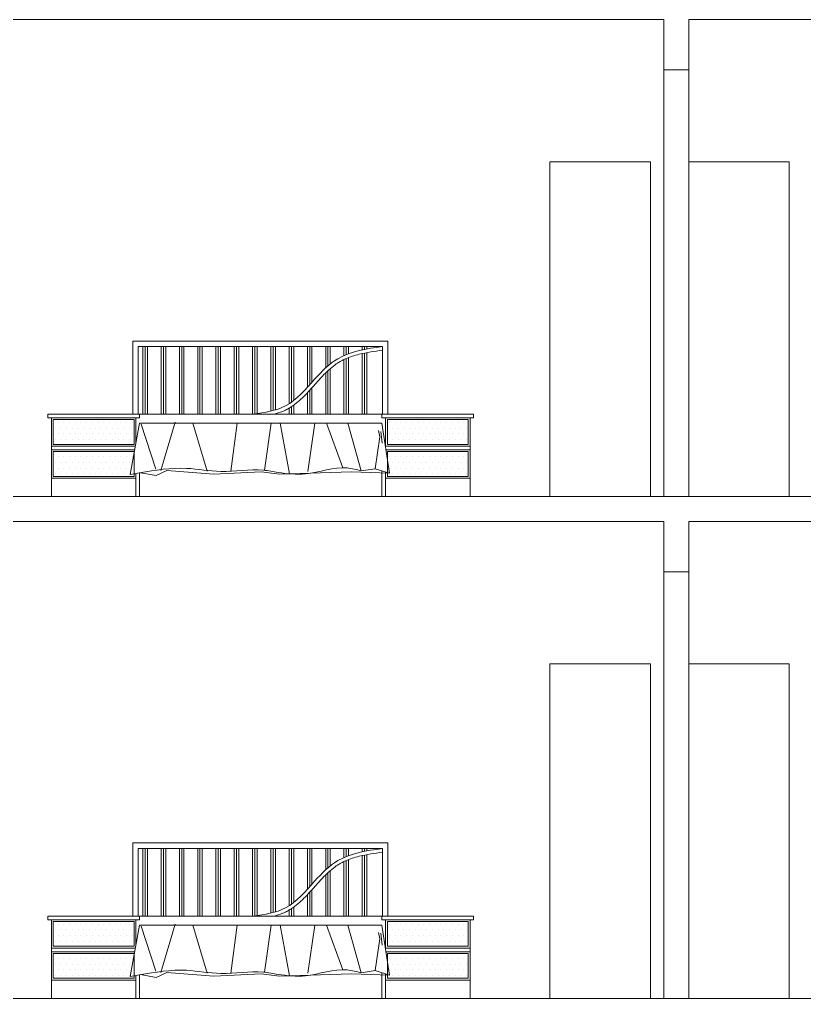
# Model space of a CAD drawing. Header units: inches. Extents: x 1090 to 1325, y 2 to 154.
# Drawn here: x 1117.14 to 1121.83, y 107.43 to 113.28 of the extents above; entities that cross this region are included whole.
import ezdxf

# ---------------------------------------------------------------- set-up
doc = ezdxf.new("R2010")
doc.units = ezdxf.units.IN
doc.header["$MEASUREMENT"] = 0
doc.layers.add('FUR', color=250, linetype='Continuous', lineweight=9)
doc.layers.add('walls', color=250, linetype='Continuous', lineweight=18)

msp = doc.modelspace()

# ---------------------------------------------------------------- linework, layer by layer
at = {"layer": 'FUR'}
for p, q in [((1120.3082, 110.4262), (1120.3082, 112.4262)), ((1120.3082, 112.4262), (1120.9082, 112.4262)), ((1120.9082, 112.4262), (1120.9082, 110.4262)), ((1121.7382, 112.4262), (1121.1382, 112.4262)), ((1121.7382, 110.4262), (1121.7382, 112.4262)), ((1119.3403, 111.3551), (1117.8148, 111.3551)), ((1117.8148, 110.918), (1117.8148, 111.3551)), ((1119.3403, 110.918), (1119.3403, 111.3551)), ((1119.3075, 111.3223), (1117.8476, 111.3223)), ((1117.8476, 110.918), (1117.8476, 111.3223)), ((1117.8752, 110.918), (1117.8752, 111.3223)), ((1117.8888, 110.918), (1117.8888, 111.3223)), ((1117.9025, 110.918), (1117.9025, 111.3223)), ((1117.9844, 110.918), (1117.9844, 111.3223)), ((1117.9981, 110.918), (1117.9981, 111.3223)), ((1118.0118, 110.918), (1118.0118, 111.3223)), ((1118.0937, 110.918), (1118.0937, 111.3223)), ((1118.1074, 110.918), (1118.1074, 111.3223)), ((1118.121, 110.918), (1118.121, 111.3223)), ((1118.203, 110.918), (1118.203, 111.3223)), ((1118.2167, 110.918), (1118.2167, 111.3223)), ((1118.2303, 110.918), (1118.2303, 111.3223)), ((1118.3123, 110.918), (1118.3123, 111.3223)), ((1118.3259, 110.918), (1118.3259, 111.3223)), ((1118.3396, 110.918), (1118.3396, 111.3223)), ((1118.4216, 110.918), (1118.4216, 111.3223)), ((1118.4352, 110.918), (1118.4352, 111.3223)), ((1118.4489, 110.918), (1118.4489, 111.3223)), ((1118.5308, 110.918), (1118.5308, 111.3223)), ((1118.5445, 110.918), (1118.5445, 111.3223)), ((1118.5582, 110.918), (1118.5582, 111.3223)), ((1118.6401, 110.936), (1118.6401, 111.3223)), ((1118.6538, 110.9394), (1118.6538, 111.3223)), ((1118.6674, 110.9432), (1118.6674, 111.3223)), ((1118.7494, 110.9796), (1118.7494, 111.3223)), ((1118.763, 110.9889), (1118.763, 111.3223)), ((1118.7767, 110.9991), (1118.7767, 111.3223)), ((1118.8587, 111.0785), (1118.8587, 111.3223)), ((1118.8723, 111.0937), (1118.8723, 111.3223)), ((1118.886, 111.109), (1118.886, 111.3223)), ((1118.9679, 111.1946), (1118.9679, 111.3223)), ((1118.9816, 111.2068), (1118.9816, 111.3223)), ((1118.9953, 111.2181), (1118.9953, 111.3223)), ((1119.0772, 111.2684), (1119.0772, 111.3223)), ((1119.0909, 111.2742), (1119.0909, 111.3223)), ((1119.1045, 111.2794), (1119.1045, 111.3223)), ((1119.1865, 111.3023), (1119.1865, 111.3223)), ((1119.1865, 110.918), (1119.1865, 111.2799)), ((1119.2002, 111.3051), (1119.2002, 111.3223)), ((1119.2002, 110.918), (1119.2002, 111.2828)), ((1119.2138, 111.3077), (1119.2138, 111.3223)), ((1119.2138, 110.918), (1119.2138, 111.2854)), ((1119.3075, 110.918), (1119.3075, 111.3223)), ((1119.0772, 110.918), (1119.0772, 111.2444)), ((1119.0909, 110.918), (1119.0909, 111.2506)), ((1119.1045, 110.918), (1119.1045, 111.2561)), ((1118.9679, 110.918), (1118.9679, 111.1645)), ((1118.9816, 110.918), (1118.9816, 111.1775)), ((1118.9953, 110.918), (1118.9953, 111.1897)), ((1118.8587, 110.918), (1118.8587, 111.0462)), ((1118.8723, 110.918), (1118.8723, 111.061)), ((1118.886, 110.918), (1118.886, 111.0762)), ((1117.8559, 110.918), (1117.3068, 110.918)), ((1117.3068, 110.918), (1117.856, 110.918)), ((1117.3068, 110.918), (1117.3068, 110.8961)), ((1117.5133, 110.918), (1117.7174, 110.918)), ((1119.3039, 110.918), (1117.8476, 110.918)), ((1117.8559, 110.918), (1117.8559, 110.8961)), ((1118.6674, 110.918), (1118.6674, 110.9204)), ((1118.7494, 110.918), (1118.7494, 110.954)), ((1118.763, 110.918), (1118.763, 110.9624)), ((1118.7767, 110.918), (1118.7767, 110.9718)), ((1119.3039, 110.918), (1119.8503, 110.918)), ((1119.8503, 110.918), (1119.3039, 110.918)), ((1119.3039, 110.918), (1119.3039, 110.8961)), ((1119.475, 110.918), (1119.6791, 110.918)), ((1119.8503, 110.918), (1119.8503, 110.8961)), ((1117.8559, 110.8961), (1117.3068, 110.8961)), ((1117.3286, 110.8961), (1117.3286, 110.4262)), ((1117.3396, 110.7376), (1117.3396, 110.8852)), ((1117.3396, 110.8852), (1117.8231, 110.8852)), ((1117.856, 110.8633), (1117.7997, 110.5567)), ((1117.8231, 110.8852), (1117.8231, 110.7376)), ((1117.834, 110.8961), (1117.834, 110.7437)), ((1119.3039, 110.8633), (1117.856, 110.8633)), ((1118.0686, 110.8693), (1117.982, 110.5813)), ((1118.2588, 110.5771), (1118.1742, 110.8633)), ((1118.4391, 110.8633), (1118.4004, 110.5766)), ((1118.643, 110.8633), (1118.6021, 110.5829)), ((1118.7511, 110.5606), (1118.6961, 110.8633)), ((1118.8619, 110.5763), (1118.9026, 110.8633)), ((1118.9722, 110.8633), (1119.0705, 110.5977)), ((1119.1806, 110.579), (1119.0997, 110.8638)), ((1119.8503, 110.8961), (1119.3039, 110.8961)), ((1119.3039, 110.8633), (1119.3485, 110.5657)), ((1119.3257, 110.8961), (1119.3257, 110.7176)), ((1119.3367, 110.7376), (1119.3367, 110.8852)), ((1119.3367, 110.8852), (1119.8202, 110.8852)), ((1119.8202, 110.8852), (1119.8202, 110.7376)), ((1119.8311, 110.8961), (1119.8311, 110.4262)), ((1117.9527, 110.5883), (1117.8661, 110.8574)), ((1119.2845, 110.8199), (1119.2915, 110.783)), ((1119.3053, 110.7437), (1119.2984, 110.8153)), ((1119.2915, 110.783), (1119.2645, 110.5922)), ((1117.8309, 110.7267), (1117.3286, 110.7267)), ((1117.8269, 110.7049), (1117.3286, 110.7049)), ((1117.8231, 110.7376), (1117.3396, 110.7376)), ((1117.3396, 110.5464), (1117.3396, 110.6939)), ((1117.3396, 110.6939), (1117.8231, 110.6939)), ((1117.8231, 110.6939), (1117.8231, 110.5464)), ((1119.8311, 110.7267), (1119.3257, 110.7267)), ((1119.8311, 110.7049), (1119.3257, 110.7049)), ((1119.8202, 110.7376), (1119.3367, 110.7376)), ((1119.3367, 110.5464), (1119.3367, 110.6939)), ((1119.3367, 110.6939), (1119.8202, 110.6939)), ((1119.8202, 110.6939), (1119.8202, 110.5464)), ((1117.7997, 110.5567), (1117.856, 110.5674)), ((1117.8559, 110.5674), (1117.8559, 110.4262)), ((1117.856, 110.5674), (1117.856, 110.4262)), ((1117.856, 110.5674), (1117.856, 110.4262)), ((1117.9547, 110.5512), (1117.8613, 110.5683)), ((1118.0193, 110.581), (1117.9547, 110.5512)), ((1118.2999, 110.5586), (1118.0193, 110.581)), ((1118.5831, 110.5735), (1118.2999, 110.5586)), ((1118.6923, 110.5586), (1118.5831, 110.5735)), ((1119.122, 110.5735), (1118.6923, 110.5586)), ((1119.3485, 110.5657), (1119.122, 110.5735)), ((1119.2645, 110.5922), (1119.1806, 110.579)), ((1119.3485, 110.5657), (1119.2645, 110.5922)), ((1119.3039, 110.5798), (1119.3039, 110.4262)), ((1119.3039, 110.5798), (1119.3039, 110.4262)), ((1119.3039, 110.5798), (1119.3039, 110.4262)), ((1119.3257, 110.5729), (1119.3257, 110.4262)), ((1117.834, 110.5355), (1117.3286, 110.5355)), ((1117.8231, 110.5464), (1117.3396, 110.5464)), ((1117.834, 110.5632), (1117.834, 110.4262)), ((1119.8311, 110.5355), (1119.3257, 110.5355)), ((1119.8202, 110.5464), (1119.3367, 110.5464)), ((1120.3082, 107.4262), (1120.3082, 109.4262)), ((1120.3082, 109.4262), (1120.9082, 109.4262)), ((1120.9082, 109.4262), (1120.9082, 107.4262)), ((1121.7382, 109.4262), (1121.1382, 109.4262)), ((1121.7382, 107.4262), (1121.7382, 109.4262)), ((1119.3403, 108.3551), (1117.8148, 108.3551)), ((1117.8148, 107.918), (1117.8148, 108.3551)), ((1119.3403, 107.918), (1119.3403, 108.3551)), ((1119.3075, 108.3223), (1117.8476, 108.3223)), ((1117.8476, 107.918), (1117.8476, 108.3223)), ((1117.8752, 107.918), (1117.8752, 108.3223)), ((1117.8888, 107.918), (1117.8888, 108.3223)), ((1117.9025, 107.918), (1117.9025, 108.3223)), ((1117.9844, 107.918), (1117.9844, 108.3223)), ((1117.9981, 107.918), (1117.9981, 108.3223)), ((1118.0118, 107.918), (1118.0118, 108.3223)), ((1118.0937, 107.918), (1118.0937, 108.3223)), ((1118.1074, 107.918), (1118.1074, 108.3223)), ((1118.121, 107.918), (1118.121, 108.3223)), ((1118.203, 107.918), (1118.203, 108.3223)), ((1118.2167, 107.918), (1118.2167, 108.3223)), ((1118.2303, 107.918), (1118.2303, 108.3223)), ((1118.3123, 107.918), (1118.3123, 108.3223)), ((1118.3259, 107.918), (1118.3259, 108.3223)), ((1118.3396, 107.918), (1118.3396, 108.3223)), ((1118.4216, 107.918), (1118.4216, 108.3223)), ((1118.4352, 107.918), (1118.4352, 108.3223)), ((1118.4489, 107.918), (1118.4489, 108.3223)), ((1118.5308, 107.918), (1118.5308, 108.3223)), ((1118.5445, 107.918), (1118.5445, 108.3223)), ((1118.5582, 107.918), (1118.5582, 108.3223)), ((1118.6401, 107.936), (1118.6401, 108.3223)), ((1118.6538, 107.9394), (1118.6538, 108.3223)), ((1118.6674, 107.9432), (1118.6674, 108.3223)), ((1118.7494, 107.9796), (1118.7494, 108.3223)), ((1118.763, 107.9889), (1118.763, 108.3223)), ((1118.7767, 107.9991), (1118.7767, 108.3223)), ((1118.8587, 108.0785), (1118.8587, 108.3223)), ((1118.8723, 108.0937), (1118.8723, 108.3223)), ((1118.886, 108.109), (1118.886, 108.3223)), ((1118.9679, 108.1946), (1118.9679, 108.3223)), ((1118.9816, 108.2068), (1118.9816, 108.3223)), ((1118.9953, 108.2181), (1118.9953, 108.3223)), ((1119.0772, 108.2684), (1119.0772, 108.3223)), ((1119.0909, 108.2742), (1119.0909, 108.3223)), ((1119.1045, 108.2794), (1119.1045, 108.3223)), ((1119.1865, 108.3023), (1119.1865, 108.3223)), ((1119.2002, 108.3051), (1119.2002, 108.3223)), ((1119.2138, 108.3077), (1119.2138, 108.3223)), ((1119.2138, 107.918), (1119.2138, 108.2854)), ((1119.3075, 107.918), (1119.3075, 108.3223)), ((1119.0772, 107.918), (1119.0772, 108.2444)), ((1119.0909, 107.918), (1119.0909, 108.2506)), ((1119.1045, 107.918), (1119.1045, 108.2561)), ((1119.1865, 107.918), (1119.1865, 108.2799)), ((1119.2002, 107.918), (1119.2002, 108.2828)), ((1118.9816, 107.918), (1118.9816, 108.1775)), ((1118.9953, 107.918), (1118.9953, 108.1897)), ((1118.9679, 107.918), (1118.9679, 108.1645)), ((1118.8723, 107.918), (1118.8723, 108.061)), ((1118.886, 107.918), (1118.886, 108.0762)), ((1118.8587, 107.918), (1118.8587, 108.0462)), ((1118.7494, 107.918), (1118.7494, 107.954)), ((1118.763, 107.918), (1118.763, 107.9624)), ((1118.7767, 107.918), (1118.7767, 107.9718)), ((1117.8559, 107.918), (1117.3068, 107.918)), ((1117.3068, 107.918), (1117.856, 107.918)), ((1117.3068, 107.918), (1117.3068, 107.8961)), ((1117.8559, 107.8961), (1117.3068, 107.8961)), ((1117.3286, 107.8961), (1117.3286, 107.4262)), ((1117.3396, 107.7376), (1117.3396, 107.8852)), ((1117.3396, 107.8852), (1117.8231, 107.8852)), ((1117.5133, 107.918), (1117.7174, 107.918)), ((1117.8231, 107.8852), (1117.8231, 107.7376)), ((1117.834, 107.8961), (1117.834, 107.7437)), ((1119.3039, 107.918), (1117.8476, 107.918)), ((1117.8559, 107.918), (1117.8559, 107.8961)), ((1118.6674, 107.918), (1118.6674, 107.9204)), ((1119.3039, 107.918), (1119.8503, 107.918)), ((1119.8503, 107.918), (1119.3039, 107.918)), ((1119.3039, 107.918), (1119.3039, 107.8961)), ((1119.8503, 107.8961), (1119.3039, 107.8961)), ((1119.3257, 107.8961), (1119.3257, 107.7176)), ((1119.3367, 107.7376), (1119.3367, 107.8852)), ((1119.3367, 107.8852), (1119.8202, 107.8852)), ((1119.475, 107.918), (1119.6791, 107.918)), ((1119.8202, 107.8852), (1119.8202, 107.7376)), ((1119.8311, 107.8961), (1119.8311, 107.4262)), ((1119.8503, 107.918), (1119.8503, 107.8961)), ((1117.856, 107.8633), (1117.7997, 107.5567)), ((1119.3039, 107.8633), (1117.856, 107.8633)), ((1117.9527, 107.5883), (1117.8661, 107.8574)), ((1118.0686, 107.8693), (1117.982, 107.5813)), ((1118.2588, 107.5771), (1118.1742, 107.8633)), ((1118.4391, 107.8633), (1118.4004, 107.5766)), ((1118.643, 107.8633), (1118.6021, 107.5829)), ((1118.7511, 107.5606), (1118.6961, 107.8633)), ((1118.8619, 107.5763), (1118.9026, 107.8633)), ((1118.9722, 107.8633), (1119.0705, 107.5977)), ((1119.1806, 107.579), (1119.0997, 107.8638)), ((1119.2845, 107.8199), (1119.2915, 107.783)), ((1119.3039, 107.8633), (1119.3485, 107.5657)), ((1119.2915, 107.783), (1119.2645, 107.5922)), ((1119.3053, 107.7437), (1119.2984, 107.8153)), ((1117.8309, 107.7267), (1117.3286, 107.7267)), ((1117.8269, 107.7049), (1117.3286, 107.7049)), ((1117.8231, 107.7376), (1117.3396, 107.7376)), ((1119.8311, 107.7267), (1119.3257, 107.7267)), ((1119.8311, 107.7049), (1119.3257, 107.7049)), ((1119.8202, 107.7376), (1119.3367, 107.7376)), ((1117.3396, 107.5464), (1117.3396, 107.6939)), ((1117.3396, 107.6939), (1117.8231, 107.6939)), ((1117.8231, 107.6939), (1117.8231, 107.5464)), ((1119.3367, 107.5464), (1119.3367, 107.6939)), ((1119.3367, 107.6939), (1119.8202, 107.6939)), ((1119.8202, 107.6939), (1119.8202, 107.5464)), ((1119.2645, 107.5922), (1119.1806, 107.579)), ((1119.3485, 107.5657), (1119.2645, 107.5922)), ((1117.834, 107.5355), (1117.3286, 107.5355)), ((1117.8231, 107.5464), (1117.3396, 107.5464)), ((1117.7997, 107.5567), (1117.856, 107.5674)), ((1117.834, 107.5632), (1117.834, 107.4262)), ((1117.8559, 107.5674), (1117.8559, 107.4262)), ((1117.856, 107.5674), (1117.856, 107.4262)), ((1117.856, 107.5674), (1117.856, 107.4262)), ((1117.9547, 107.5512), (1117.8613, 107.5683)), ((1118.0193, 107.581), (1117.9547, 107.5512)), ((1118.2999, 107.5586), (1118.0193, 107.581)), ((1118.5831, 107.5735), (1118.2999, 107.5586)), ((1118.6923, 107.5586), (1118.5831, 107.5735)), ((1119.122, 107.5735), (1118.6923, 107.5586)), ((1119.3485, 107.5657), (1119.122, 107.5735)), ((1119.3039, 107.5798), (1119.3039, 107.4262)), ((1119.3039, 107.5798), (1119.3039, 107.4262)), ((1119.3039, 107.5798), (1119.3039, 107.4262)), ((1119.3257, 107.5729), (1119.3257, 107.4262)), ((1119.8311, 107.5355), (1119.3257, 107.5355)), ((1119.8202, 107.5464), (1119.3367, 107.5464))]:
    msp.add_line(p, q, dxfattribs=at)
at = {"layer": 'FUR', "linetype": 'Continuous'}
for p, q in [((1117.3689, 110.8694), (1117.3689, 110.8694)), ((1117.403, 110.8694), (1117.403, 110.8694)), ((1117.4372, 110.8694), (1117.4372, 110.8694)), ((1117.4713, 110.8694), (1117.4713, 110.8694)), ((1117.5055, 110.8694), (1117.5055, 110.8694)), ((1117.5396, 110.8694), (1117.5396, 110.8694)), ((1117.5738, 110.8694), (1117.5738, 110.8694)), ((1117.6079, 110.8694), (1117.6079, 110.8694)), ((1117.6421, 110.8694), (1117.6421, 110.8694)), ((1117.6762, 110.8694), (1117.6762, 110.8694)), ((1117.7104, 110.8694), (1117.7104, 110.8694)), ((1117.7445, 110.8694), (1117.7445, 110.8694)), ((1117.7787, 110.8694), (1117.7787, 110.8694)), ((1117.8128, 110.8694), (1117.8128, 110.8694)), ((1119.3495, 110.8694), (1119.3495, 110.8694)), ((1119.3837, 110.8694), (1119.3837, 110.8694)), ((1119.4178, 110.8694), (1119.4178, 110.8694)), ((1119.452, 110.8694), (1119.452, 110.8694)), ((1119.4861, 110.8694), (1119.4861, 110.8694)), ((1119.5203, 110.8694), (1119.5203, 110.8694)), ((1119.5544, 110.8694), (1119.5544, 110.8694)), ((1119.5886, 110.8694), (1119.5886, 110.8694)), ((1119.6227, 110.8694), (1119.6227, 110.8694)), ((1119.6569, 110.8694), (1119.6569, 110.8694)), ((1119.691, 110.8694), (1119.691, 110.8694)), ((1119.7252, 110.8694), (1119.7252, 110.8694)), ((1119.7593, 110.8694), (1119.7593, 110.8694)), ((1119.7935, 110.8694), (1119.7935, 110.8694)), ((1117.3518, 110.8352), (1117.3518, 110.8352)), ((1117.3689, 110.8011), (1117.3689, 110.8011)), ((1117.386, 110.8352), (1117.386, 110.8352)), ((1117.403, 110.8011), (1117.403, 110.8011)), ((1117.4201, 110.8352), (1117.4201, 110.8352)), ((1117.4372, 110.8011), (1117.4372, 110.8011)), ((1117.4543, 110.8352), (1117.4543, 110.8352)), ((1117.4713, 110.8011), (1117.4713, 110.8011)), ((1117.4884, 110.8352), (1117.4884, 110.8352)), ((1117.5055, 110.8011), (1117.5055, 110.8011)), ((1117.5226, 110.8352), (1117.5226, 110.8352)), ((1117.5396, 110.8011), (1117.5396, 110.8011)), ((1117.5567, 110.8352), (1117.5567, 110.8352)), ((1117.5738, 110.8011), (1117.5738, 110.8011)), ((1117.5909, 110.8352), (1117.5909, 110.8352)), ((1117.6079, 110.8011), (1117.6079, 110.8011)), ((1117.625, 110.8352), (1117.625, 110.8352)), ((1117.6421, 110.8011), (1117.6421, 110.8011)), ((1117.6591, 110.8352), (1117.6591, 110.8352)), ((1117.6762, 110.8011), (1117.6762, 110.8011)), ((1117.6933, 110.8352), (1117.6933, 110.8352)), ((1117.7104, 110.8011), (1117.7104, 110.8011)), ((1117.7274, 110.8352), (1117.7274, 110.8352)), ((1117.7445, 110.8011), (1117.7445, 110.8011)), ((1117.7616, 110.8352), (1117.7616, 110.8352)), ((1117.7787, 110.8011), (1117.7787, 110.8011)), ((1117.7957, 110.8352), (1117.7957, 110.8352)), ((1117.8128, 110.8011), (1117.8128, 110.8011)), ((1119.3495, 110.8011), (1119.3495, 110.8011)), ((1119.3666, 110.8352), (1119.3666, 110.8352)), ((1119.3837, 110.8011), (1119.3837, 110.8011)), ((1119.4007, 110.8352), (1119.4007, 110.8352)), ((1119.4178, 110.8011), (1119.4178, 110.8011)), ((1119.4349, 110.8352), (1119.4349, 110.8352)), ((1119.452, 110.8011), (1119.452, 110.8011)), ((1119.469, 110.8352), (1119.469, 110.8352)), ((1119.4861, 110.8011), (1119.4861, 110.8011)), ((1119.5032, 110.8352), (1119.5032, 110.8352)), ((1119.5203, 110.8011), (1119.5203, 110.8011)), ((1119.5373, 110.8352), (1119.5373, 110.8352)), ((1119.5544, 110.8011), (1119.5544, 110.8011)), ((1119.5715, 110.8352), (1119.5715, 110.8352)), ((1119.5886, 110.8011), (1119.5886, 110.8011)), ((1119.6056, 110.8352), (1119.6056, 110.8352)), ((1119.6227, 110.8011), (1119.6227, 110.8011)), ((1119.6398, 110.8352), (1119.6398, 110.8352)), ((1119.6569, 110.8011), (1119.6569, 110.8011)), ((1119.6739, 110.8352), (1119.6739, 110.8352)), ((1119.691, 110.8011), (1119.691, 110.8011)), ((1119.7081, 110.8352), (1119.7081, 110.8352)), ((1119.7252, 110.8011), (1119.7252, 110.8011)), ((1119.7422, 110.8352), (1119.7422, 110.8352)), ((1119.7593, 110.8011), (1119.7593, 110.8011)), ((1119.7764, 110.8352), (1119.7764, 110.8352)), ((1119.7935, 110.8011), (1119.7935, 110.8011)), ((1119.8105, 110.8352), (1119.8105, 110.8352)), ((1117.3518, 110.7669), (1117.3518, 110.7669)), ((1117.386, 110.7669), (1117.386, 110.7669)), ((1117.4201, 110.7669), (1117.4201, 110.7669)), ((1117.4543, 110.7669), (1117.4543, 110.7669)), ((1117.4884, 110.7669), (1117.4884, 110.7669)), ((1117.5226, 110.7669), (1117.5226, 110.7669)), ((1117.5567, 110.7669), (1117.5567, 110.7669)), ((1117.5909, 110.7669), (1117.5909, 110.7669)), ((1117.625, 110.7669), (1117.625, 110.7669)), ((1117.6591, 110.7669), (1117.6591, 110.7669)), ((1117.6933, 110.7669), (1117.6933, 110.7669)), ((1117.7274, 110.7669), (1117.7274, 110.7669)), ((1117.7616, 110.7669), (1117.7616, 110.7669)), ((1117.7957, 110.7669), (1117.7957, 110.7669)), ((1119.3666, 110.7669), (1119.3666, 110.7669)), ((1119.4007, 110.7669), (1119.4007, 110.7669)), ((1119.4349, 110.7669), (1119.4349, 110.7669)), ((1119.469, 110.7669), (1119.469, 110.7669)), ((1119.5032, 110.7669), (1119.5032, 110.7669)), ((1119.5373, 110.7669), (1119.5373, 110.7669)), ((1119.5715, 110.7669), (1119.5715, 110.7669)), ((1119.6056, 110.7669), (1119.6056, 110.7669)), ((1119.6398, 110.7669), (1119.6398, 110.7669)), ((1119.6739, 110.7669), (1119.6739, 110.7669)), ((1119.7081, 110.7669), (1119.7081, 110.7669)), ((1119.7422, 110.7669), (1119.7422, 110.7669)), ((1119.7764, 110.7669), (1119.7764, 110.7669)), ((1119.8105, 110.7669), (1119.8105, 110.7669)), ((1117.3518, 110.6303), (1117.3518, 110.6303)), ((1117.3689, 110.6645), (1117.3689, 110.6645)), ((1117.386, 110.6303), (1117.386, 110.6303)), ((1117.403, 110.6645), (1117.403, 110.6645)), ((1117.4201, 110.6303), (1117.4201, 110.6303)), ((1117.4372, 110.6645), (1117.4372, 110.6645)), ((1117.4543, 110.6303), (1117.4543, 110.6303)), ((1117.4713, 110.6645), (1117.4713, 110.6645)), ((1117.4884, 110.6303), (1117.4884, 110.6303)), ((1117.5055, 110.6645), (1117.5055, 110.6645)), ((1117.5226, 110.6303), (1117.5226, 110.6303)), ((1117.5396, 110.6645), (1117.5396, 110.6645)), ((1117.5567, 110.6303), (1117.5567, 110.6303)), ((1117.5738, 110.6645), (1117.5738, 110.6645)), ((1117.5909, 110.6303), (1117.5909, 110.6303)), ((1117.6079, 110.6645), (1117.6079, 110.6645)), ((1117.625, 110.6303), (1117.625, 110.6303)), ((1117.6421, 110.6645), (1117.6421, 110.6645)), ((1117.6591, 110.6303), (1117.6591, 110.6303)), ((1117.6762, 110.6645), (1117.6762, 110.6645)), ((1117.6933, 110.6303), (1117.6933, 110.6303)), ((1117.7104, 110.6645), (1117.7104, 110.6645)), ((1117.7274, 110.6303), (1117.7274, 110.6303)), ((1117.7445, 110.6645), (1117.7445, 110.6645)), ((1117.7616, 110.6303), (1117.7616, 110.6303)), ((1117.7787, 110.6645), (1117.7787, 110.6645)), ((1117.7957, 110.6303), (1117.7957, 110.6303)), ((1117.8128, 110.6645), (1117.8128, 110.6645)), ((1119.3495, 110.6645), (1119.3495, 110.6645)), ((1119.3666, 110.6303), (1119.3666, 110.6303)), ((1119.3837, 110.6645), (1119.3837, 110.6645)), ((1119.4007, 110.6303), (1119.4007, 110.6303)), ((1119.4178, 110.6645), (1119.4178, 110.6645)), ((1119.4349, 110.6303), (1119.4349, 110.6303)), ((1119.452, 110.6645), (1119.452, 110.6645)), ((1119.469, 110.6303), (1119.469, 110.6303)), ((1119.4861, 110.6645), (1119.4861, 110.6645)), ((1119.5032, 110.6303), (1119.5032, 110.6303)), ((1119.5203, 110.6645), (1119.5203, 110.6645)), ((1119.5373, 110.6303), (1119.5373, 110.6303)), ((1119.5544, 110.6645), (1119.5544, 110.6645)), ((1119.5715, 110.6303), (1119.5715, 110.6303)), ((1119.5886, 110.6645), (1119.5886, 110.6645)), ((1119.6056, 110.6303), (1119.6056, 110.6303)), ((1119.6227, 110.6645), (1119.6227, 110.6645)), ((1119.6398, 110.6303), (1119.6398, 110.6303)), ((1119.6569, 110.6645), (1119.6569, 110.6645)), ((1119.6739, 110.6303), (1119.6739, 110.6303)), ((1119.691, 110.6645), (1119.691, 110.6645)), ((1119.7081, 110.6303), (1119.7081, 110.6303)), ((1119.7252, 110.6645), (1119.7252, 110.6645)), ((1119.7422, 110.6303), (1119.7422, 110.6303)), ((1119.7593, 110.6645), (1119.7593, 110.6645)), ((1119.7764, 110.6303), (1119.7764, 110.6303)), ((1119.7935, 110.6645), (1119.7935, 110.6645)), ((1119.8105, 110.6303), (1119.8105, 110.6303)), ((1117.3689, 110.5962), (1117.3689, 110.5962)), ((1117.403, 110.5962), (1117.403, 110.5962)), ((1117.4372, 110.5962), (1117.4372, 110.5962)), ((1117.4713, 110.5962), (1117.4713, 110.5962)), ((1117.5055, 110.5962), (1117.5055, 110.5962)), ((1117.5396, 110.5962), (1117.5396, 110.5962)), ((1117.5738, 110.5962), (1117.5738, 110.5962)), ((1117.6079, 110.5962), (1117.6079, 110.5962)), ((1117.6421, 110.5962), (1117.6421, 110.5962)), ((1117.6762, 110.5962), (1117.6762, 110.5962)), ((1117.7104, 110.5962), (1117.7104, 110.5962)), ((1117.7445, 110.5962), (1117.7445, 110.5962)), ((1117.7787, 110.5962), (1117.7787, 110.5962)), ((1119.3495, 110.5962), (1119.3495, 110.5962)), ((1119.3837, 110.5962), (1119.3837, 110.5962)), ((1119.4178, 110.5962), (1119.4178, 110.5962)), ((1119.452, 110.5962), (1119.452, 110.5962)), ((1119.4861, 110.5962), (1119.4861, 110.5962)), ((1119.5203, 110.5962), (1119.5203, 110.5962)), ((1119.5544, 110.5962), (1119.5544, 110.5962)), ((1119.5886, 110.5962), (1119.5886, 110.5962)), ((1119.6227, 110.5962), (1119.6227, 110.5962)), ((1119.6569, 110.5962), (1119.6569, 110.5962)), ((1119.691, 110.5962), (1119.691, 110.5962)), ((1119.7252, 110.5962), (1119.7252, 110.5962)), ((1119.7593, 110.5962), (1119.7593, 110.5962)), ((1119.7935, 110.5962), (1119.7935, 110.5962)), ((1117.3518, 110.562), (1117.3518, 110.562)), ((1117.386, 110.562), (1117.386, 110.562)), ((1117.4201, 110.562), (1117.4201, 110.562)), ((1117.4543, 110.562), (1117.4543, 110.562)), ((1117.4884, 110.562), (1117.4884, 110.562)), ((1117.5226, 110.562), (1117.5226, 110.562)), ((1117.5567, 110.562), (1117.5567, 110.562)), ((1117.5909, 110.562), (1117.5909, 110.562)), ((1117.625, 110.562), (1117.625, 110.562)), ((1117.6591, 110.562), (1117.6591, 110.562)), ((1117.6933, 110.562), (1117.6933, 110.562)), ((1117.7274, 110.562), (1117.7274, 110.562)), ((1117.7616, 110.562), (1117.7616, 110.562)), ((1117.7957, 110.562), (1117.7957, 110.562)), ((1119.3666, 110.562), (1119.3666, 110.562)), ((1119.4007, 110.562), (1119.4007, 110.562)), ((1119.4349, 110.562), (1119.4349, 110.562)), ((1119.469, 110.562), (1119.469, 110.562)), ((1119.5032, 110.562), (1119.5032, 110.562)), ((1119.5373, 110.562), (1119.5373, 110.562)), ((1119.5715, 110.562), (1119.5715, 110.562)), ((1119.6056, 110.562), (1119.6056, 110.562)), ((1119.6398, 110.562), (1119.6398, 110.562)), ((1119.6739, 110.562), (1119.6739, 110.562)), ((1119.7081, 110.562), (1119.7081, 110.562)), ((1119.7422, 110.562), (1119.7422, 110.562)), ((1119.7764, 110.562), (1119.7764, 110.562)), ((1119.8105, 110.562), (1119.8105, 110.562)), ((1117.3518, 107.8352), (1117.3518, 107.8352)), ((1117.3689, 107.8694), (1117.3689, 107.8694)), ((1117.386, 107.8352), (1117.386, 107.8352)), ((1117.403, 107.8694), (1117.403, 107.8694)), ((1117.4201, 107.8352), (1117.4201, 107.8352)), ((1117.4372, 107.8694), (1117.4372, 107.8694)), ((1117.4543, 107.8352), (1117.4543, 107.8352)), ((1117.4713, 107.8694), (1117.4713, 107.8694)), ((1117.4884, 107.8352), (1117.4884, 107.8352)), ((1117.5055, 107.8694), (1117.5055, 107.8694)), ((1117.5226, 107.8352), (1117.5226, 107.8352)), ((1117.5396, 107.8694), (1117.5396, 107.8694)), ((1117.5567, 107.8352), (1117.5567, 107.8352)), ((1117.5738, 107.8694), (1117.5738, 107.8694)), ((1117.5909, 107.8352), (1117.5909, 107.8352)), ((1117.6079, 107.8694), (1117.6079, 107.8694)), ((1117.625, 107.8352), (1117.625, 107.8352)), ((1117.6421, 107.8694), (1117.6421, 107.8694)), ((1117.6591, 107.8352), (1117.6591, 107.8352)), ((1117.6762, 107.8694), (1117.6762, 107.8694)), ((1117.6933, 107.8352), (1117.6933, 107.8352)), ((1117.7104, 107.8694), (1117.7104, 107.8694)), ((1117.7274, 107.8352), (1117.7274, 107.8352)), ((1117.7445, 107.8694), (1117.7445, 107.8694)), ((1117.7616, 107.8352), (1117.7616, 107.8352)), ((1117.7787, 107.8694), (1117.7787, 107.8694)), ((1117.7957, 107.8352), (1117.7957, 107.8352)), ((1117.8128, 107.8694), (1117.8128, 107.8694)), ((1119.3495, 107.8694), (1119.3495, 107.8694)), ((1119.3666, 107.8352), (1119.3666, 107.8352)), ((1119.3837, 107.8694), (1119.3837, 107.8694)), ((1119.4007, 107.8352), (1119.4007, 107.8352)), ((1119.4178, 107.8694), (1119.4178, 107.8694)), ((1119.4349, 107.8352), (1119.4349, 107.8352)), ((1119.452, 107.8694), (1119.452, 107.8694)), ((1119.469, 107.8352), (1119.469, 107.8352)), ((1119.4861, 107.8694), (1119.4861, 107.8694)), ((1119.5032, 107.8352), (1119.5032, 107.8352)), ((1119.5203, 107.8694), (1119.5203, 107.8694)), ((1119.5373, 107.8352), (1119.5373, 107.8352)), ((1119.5544, 107.8694), (1119.5544, 107.8694)), ((1119.5715, 107.8352), (1119.5715, 107.8352)), ((1119.5886, 107.8694), (1119.5886, 107.8694)), ((1119.6056, 107.8352), (1119.6056, 107.8352)), ((1119.6227, 107.8694), (1119.6227, 107.8694)), ((1119.6398, 107.8352), (1119.6398, 107.8352)), ((1119.6569, 107.8694), (1119.6569, 107.8694)), ((1119.6739, 107.8352), (1119.6739, 107.8352)), ((1119.691, 107.8694), (1119.691, 107.8694)), ((1119.7081, 107.8352), (1119.7081, 107.8352)), ((1119.7252, 107.8694), (1119.7252, 107.8694)), ((1119.7422, 107.8352), (1119.7422, 107.8352)), ((1119.7593, 107.8694), (1119.7593, 107.8694)), ((1119.7764, 107.8352), (1119.7764, 107.8352)), ((1119.7935, 107.8694), (1119.7935, 107.8694)), ((1119.8105, 107.8352), (1119.8105, 107.8352)), ((1117.3518, 107.7669), (1117.3518, 107.7669)), ((1117.3689, 107.8011), (1117.3689, 107.8011)), ((1117.386, 107.7669), (1117.386, 107.7669)), ((1117.403, 107.8011), (1117.403, 107.8011)), ((1117.4201, 107.7669), (1117.4201, 107.7669)), ((1117.4372, 107.8011), (1117.4372, 107.8011)), ((1117.4543, 107.7669), (1117.4543, 107.7669)), ((1117.4713, 107.8011), (1117.4713, 107.8011)), ((1117.4884, 107.7669), (1117.4884, 107.7669)), ((1117.5055, 107.8011), (1117.5055, 107.8011)), ((1117.5226, 107.7669), (1117.5226, 107.7669)), ((1117.5396, 107.8011), (1117.5396, 107.8011)), ((1117.5567, 107.7669), (1117.5567, 107.7669)), ((1117.5738, 107.8011), (1117.5738, 107.8011)), ((1117.5909, 107.7669), (1117.5909, 107.7669)), ((1117.6079, 107.8011), (1117.6079, 107.8011)), ((1117.625, 107.7669), (1117.625, 107.7669)), ((1117.6421, 107.8011), (1117.6421, 107.8011)), ((1117.6591, 107.7669), (1117.6591, 107.7669)), ((1117.6762, 107.8011), (1117.6762, 107.8011)), ((1117.6933, 107.7669), (1117.6933, 107.7669)), ((1117.7104, 107.8011), (1117.7104, 107.8011)), ((1117.7274, 107.7669), (1117.7274, 107.7669)), ((1117.7445, 107.8011), (1117.7445, 107.8011)), ((1117.7616, 107.7669), (1117.7616, 107.7669)), ((1117.7787, 107.8011), (1117.7787, 107.8011)), ((1117.7957, 107.7669), (1117.7957, 107.7669)), ((1117.8128, 107.8011), (1117.8128, 107.8011)), ((1119.3495, 107.8011), (1119.3495, 107.8011)), ((1119.3666, 107.7669), (1119.3666, 107.7669)), ((1119.3837, 107.8011), (1119.3837, 107.8011)), ((1119.4007, 107.7669), (1119.4007, 107.7669)), ((1119.4178, 107.8011), (1119.4178, 107.8011)), ((1119.4349, 107.7669), (1119.4349, 107.7669)), ((1119.452, 107.8011), (1119.452, 107.8011)), ((1119.469, 107.7669), (1119.469, 107.7669)), ((1119.4861, 107.8011), (1119.4861, 107.8011)), ((1119.5032, 107.7669), (1119.5032, 107.7669)), ((1119.5203, 107.8011), (1119.5203, 107.8011)), ((1119.5373, 107.7669), (1119.5373, 107.7669)), ((1119.5544, 107.8011), (1119.5544, 107.8011)), ((1119.5715, 107.7669), (1119.5715, 107.7669)), ((1119.5886, 107.8011), (1119.5886, 107.8011)), ((1119.6056, 107.7669), (1119.6056, 107.7669)), ((1119.6227, 107.8011), (1119.6227, 107.8011)), ((1119.6398, 107.7669), (1119.6398, 107.7669)), ((1119.6569, 107.8011), (1119.6569, 107.8011)), ((1119.6739, 107.7669), (1119.6739, 107.7669)), ((1119.691, 107.8011), (1119.691, 107.8011)), ((1119.7081, 107.7669), (1119.7081, 107.7669)), ((1119.7252, 107.8011), (1119.7252, 107.8011)), ((1119.7422, 107.7669), (1119.7422, 107.7669)), ((1119.7593, 107.8011), (1119.7593, 107.8011)), ((1119.7764, 107.7669), (1119.7764, 107.7669)), ((1119.7935, 107.8011), (1119.7935, 107.8011)), ((1119.8105, 107.7669), (1119.8105, 107.7669)), ((1117.3689, 107.6645), (1117.3689, 107.6645)), ((1117.403, 107.6645), (1117.403, 107.6645)), ((1117.4372, 107.6645), (1117.4372, 107.6645)), ((1117.4713, 107.6645), (1117.4713, 107.6645)), ((1117.5055, 107.6645), (1117.5055, 107.6645)), ((1117.5396, 107.6645), (1117.5396, 107.6645)), ((1117.5738, 107.6645), (1117.5738, 107.6645)), ((1117.6079, 107.6645), (1117.6079, 107.6645)), ((1117.6421, 107.6645), (1117.6421, 107.6645)), ((1117.6762, 107.6645), (1117.6762, 107.6645)), ((1117.7104, 107.6645), (1117.7104, 107.6645)), ((1117.7445, 107.6645), (1117.7445, 107.6645)), ((1117.7787, 107.6645), (1117.7787, 107.6645)), ((1117.8128, 107.6645), (1117.8128, 107.6645)), ((1119.3495, 107.6645), (1119.3495, 107.6645)), ((1119.3837, 107.6645), (1119.3837, 107.6645)), ((1119.4178, 107.6645), (1119.4178, 107.6645)), ((1119.452, 107.6645), (1119.452, 107.6645)), ((1119.4861, 107.6645), (1119.4861, 107.6645)), ((1119.5203, 107.6645), (1119.5203, 107.6645)), ((1119.5544, 107.6645), (1119.5544, 107.6645)), ((1119.5886, 107.6645), (1119.5886, 107.6645)), ((1119.6227, 107.6645), (1119.6227, 107.6645)), ((1119.6569, 107.6645), (1119.6569, 107.6645)), ((1119.691, 107.6645), (1119.691, 107.6645)), ((1119.7252, 107.6645), (1119.7252, 107.6645)), ((1119.7593, 107.6645), (1119.7593, 107.6645)), ((1119.7935, 107.6645), (1119.7935, 107.6645)), ((1117.3518, 107.6303), (1117.3518, 107.6303)), ((1117.3689, 107.5962), (1117.3689, 107.5962)), ((1117.386, 107.6303), (1117.386, 107.6303)), ((1117.403, 107.5962), (1117.403, 107.5962)), ((1117.4201, 107.6303), (1117.4201, 107.6303)), ((1117.4372, 107.5962), (1117.4372, 107.5962)), ((1117.4543, 107.6303), (1117.4543, 107.6303)), ((1117.4713, 107.5962), (1117.4713, 107.5962)), ((1117.4884, 107.6303), (1117.4884, 107.6303)), ((1117.5055, 107.5962), (1117.5055, 107.5962)), ((1117.5226, 107.6303), (1117.5226, 107.6303)), ((1117.5396, 107.5962), (1117.5396, 107.5962)), ((1117.5567, 107.6303), (1117.5567, 107.6303)), ((1117.5738, 107.5962), (1117.5738, 107.5962)), ((1117.5909, 107.6303), (1117.5909, 107.6303)), ((1117.6079, 107.5962), (1117.6079, 107.5962)), ((1117.625, 107.6303), (1117.625, 107.6303)), ((1117.6421, 107.5962), (1117.6421, 107.5962)), ((1117.6591, 107.6303), (1117.6591, 107.6303)), ((1117.6762, 107.5962), (1117.6762, 107.5962)), ((1117.6933, 107.6303), (1117.6933, 107.6303)), ((1117.7104, 107.5962), (1117.7104, 107.5962)), ((1117.7274, 107.6303), (1117.7274, 107.6303)), ((1117.7445, 107.5962), (1117.7445, 107.5962)), ((1117.7616, 107.6303), (1117.7616, 107.6303)), ((1117.7787, 107.5962), (1117.7787, 107.5962)), ((1117.7957, 107.6303), (1117.7957, 107.6303)), ((1119.3495, 107.5962), (1119.3495, 107.5962)), ((1119.3666, 107.6303), (1119.3666, 107.6303)), ((1119.3837, 107.5962), (1119.3837, 107.5962)), ((1119.4007, 107.6303), (1119.4007, 107.6303)), ((1119.4178, 107.5962), (1119.4178, 107.5962)), ((1119.4349, 107.6303), (1119.4349, 107.6303)), ((1119.452, 107.5962), (1119.452, 107.5962)), ((1119.469, 107.6303), (1119.469, 107.6303)), ((1119.4861, 107.5962), (1119.4861, 107.5962)), ((1119.5032, 107.6303), (1119.5032, 107.6303)), ((1119.5203, 107.5962), (1119.5203, 107.5962)), ((1119.5373, 107.6303), (1119.5373, 107.6303)), ((1119.5544, 107.5962), (1119.5544, 107.5962)), ((1119.5715, 107.6303), (1119.5715, 107.6303)), ((1119.5886, 107.5962), (1119.5886, 107.5962)), ((1119.6056, 107.6303), (1119.6056, 107.6303)), ((1119.6227, 107.5962), (1119.6227, 107.5962)), ((1119.6398, 107.6303), (1119.6398, 107.6303)), ((1119.6569, 107.5962), (1119.6569, 107.5962)), ((1119.6739, 107.6303), (1119.6739, 107.6303)), ((1119.691, 107.5962), (1119.691, 107.5962)), ((1119.7081, 107.6303), (1119.7081, 107.6303)), ((1119.7252, 107.5962), (1119.7252, 107.5962)), ((1119.7422, 107.6303), (1119.7422, 107.6303)), ((1119.7593, 107.5962), (1119.7593, 107.5962)), ((1119.7764, 107.6303), (1119.7764, 107.6303)), ((1119.7935, 107.5962), (1119.7935, 107.5962)), ((1119.8105, 107.6303), (1119.8105, 107.6303)), ((1117.3518, 107.562), (1117.3518, 107.562)), ((1117.386, 107.562), (1117.386, 107.562)), ((1117.4201, 107.562), (1117.4201, 107.562)), ((1117.4543, 107.562), (1117.4543, 107.562)), ((1117.4884, 107.562), (1117.4884, 107.562)), ((1117.5226, 107.562), (1117.5226, 107.562)), ((1117.5567, 107.562), (1117.5567, 107.562)), ((1117.5909, 107.562), (1117.5909, 107.562)), ((1117.625, 107.562), (1117.625, 107.562)), ((1117.6591, 107.562), (1117.6591, 107.562)), ((1117.6933, 107.562), (1117.6933, 107.562)), ((1117.7274, 107.562), (1117.7274, 107.562)), ((1117.7616, 107.562), (1117.7616, 107.562)), ((1117.7957, 107.562), (1117.7957, 107.562)), ((1119.3666, 107.562), (1119.3666, 107.562)), ((1119.4007, 107.562), (1119.4007, 107.562)), ((1119.4349, 107.562), (1119.4349, 107.562)), ((1119.469, 107.562), (1119.469, 107.562)), ((1119.5032, 107.562), (1119.5032, 107.562)), ((1119.5373, 107.562), (1119.5373, 107.562)), ((1119.5715, 107.562), (1119.5715, 107.562)), ((1119.6056, 107.562), (1119.6056, 107.562)), ((1119.6398, 107.562), (1119.6398, 107.562)), ((1119.6739, 107.562), (1119.6739, 107.562)), ((1119.7081, 107.562), (1119.7081, 107.562)), ((1119.7422, 107.562), (1119.7422, 107.562)), ((1119.7764, 107.562), (1119.7764, 107.562)), ((1119.8105, 107.562), (1119.8105, 107.562))]:
    msp.add_line(p, q, dxfattribs=at)
at = {"layer": 'FUR'}
for points, knots in [([(1118.5363, 110.918), (1118.604, 110.9277), (1118.7519, 110.9491), (1118.8883, 111.1166), (1119.0544, 111.2862), (1119.2128, 111.3088), (1119.3075, 111.3223)], [0, 0, 0, 0, 0.1982273, 0.4334269, 0.6191016, 0.8958814, 0.8958814, 0.8958814, 0.8958814]), ([(1118.6583, 110.918), (1118.6758, 110.9225), (1118.6931, 110.928), (1118.7159, 110.9372), (1118.7218, 110.9398), (1118.7315, 110.9444), (1118.7354, 110.9463), (1118.743, 110.9504), (1118.7468, 110.9525), (1118.7579, 110.959), (1118.7651, 110.9637), (1118.7856, 110.9779), (1118.7985, 110.9882), (1118.8231, 111.01), (1118.8349, 111.0215), (1118.8578, 111.0451), (1118.869, 111.0573), (1118.891, 111.0817), (1118.9018, 111.0939), (1118.9186, 111.1127), (1118.9246, 111.1193), (1118.9365, 111.1323), (1118.9425, 111.1387), (1118.9606, 111.1575), (1118.9729, 111.1696), (1118.9978, 111.1922), (1119.0106, 111.2028), (1119.0287, 111.2161), (1119.0339, 111.2196), (1119.0424, 111.2252), (1119.0457, 111.2272), (1119.052, 111.2311), (1119.055, 111.2328), (1119.0611, 111.2362), (1119.0641, 111.2378), (1119.0734, 111.2426), (1119.0797, 111.2456), (1119.0989, 111.2542), (1119.1122, 111.2592), (1119.1396, 111.2682), (1119.1536, 111.2721), (1119.1905, 111.2812), (1119.2137, 111.2856), (1119.2604, 111.2935), (1119.2839, 111.2968), (1119.3075, 111.3002)], [106.065128, 106.065128, 106.065128, 106.065128, 153.762664, 153.762664, 170.784031, 170.784031, 182.10195, 182.10195, 193.41987, 193.41987, 216.055708, 216.055708, 259.471686, 259.471686, 302.887663, 302.887663, 346.30364, 346.30364, 389.719617, 389.719617, 413.64469, 413.64469, 437.569763, 437.569763, 485.419909, 485.419909, 533.270054, 533.270054, 551.790738, 551.790738, 563.60358, 563.60358, 574.03723, 574.03723, 584.47088, 584.47088, 605.33818, 605.33818, 647.07278, 647.07278, 688.807381, 688.807381, 753.844059, 753.844059, 817.084312, 817.084312, 817.084312, 817.084312]), ([(1119.1806, 110.579), (1119.1526, 110.5865), (1119.0427, 110.6161), (1118.8773, 110.5473), (1118.7082, 110.5644), (1118.5418, 110.5971), (1118.3571, 110.5594), (1118.1115, 110.6102), (1117.9495, 110.5831), (1117.856, 110.5674)], [0, 0, 0, 0, 0.0858, 0.337369, 0.501113, 0.590481, 0.844506, 1.050733, 1.332441, 1.332441, 1.332441, 1.332441]), ([(1118.5363, 107.918), (1118.604, 107.9277), (1118.7519, 107.9491), (1118.8883, 108.1166), (1119.0544, 108.2862), (1119.2128, 108.3088), (1119.3075, 108.3223)], [0, 0, 0, 0, 0.1982273, 0.4334269, 0.6191016, 0.8958814, 0.8958814, 0.8958814, 0.8958814]), ([(1118.6583, 107.918), (1118.6758, 107.9225), (1118.6931, 107.928), (1118.7159, 107.9372), (1118.7218, 107.9398), (1118.7315, 107.9444), (1118.7354, 107.9463), (1118.743, 107.9504), (1118.7468, 107.9525), (1118.7579, 107.959), (1118.7651, 107.9637), (1118.7856, 107.9779), (1118.7985, 107.9882), (1118.8231, 108.01), (1118.8349, 108.0215), (1118.8578, 108.0451), (1118.869, 108.0573), (1118.891, 108.0817), (1118.9018, 108.0939), (1118.9186, 108.1127), (1118.9246, 108.1193), (1118.9365, 108.1323), (1118.9425, 108.1387), (1118.9606, 108.1575), (1118.9729, 108.1696), (1118.9978, 108.1922), (1119.0106, 108.2028), (1119.0287, 108.2161), (1119.0339, 108.2196), (1119.0424, 108.2252), (1119.0457, 108.2272), (1119.052, 108.2311), (1119.055, 108.2328), (1119.0611, 108.2362), (1119.0641, 108.2378), (1119.0734, 108.2426), (1119.0797, 108.2456), (1119.0989, 108.2542), (1119.1122, 108.2592), (1119.1396, 108.2682), (1119.1536, 108.2721), (1119.1905, 108.2812), (1119.2137, 108.2856), (1119.2604, 108.2935), (1119.2839, 108.2968), (1119.3075, 108.3002)], [106.065128, 106.065128, 106.065128, 106.065128, 153.762664, 153.762664, 170.784031, 170.784031, 182.10195, 182.10195, 193.41987, 193.41987, 216.055708, 216.055708, 259.471686, 259.471686, 302.887663, 302.887663, 346.30364, 346.30364, 389.719617, 389.719617, 413.64469, 413.64469, 437.569763, 437.569763, 485.419909, 485.419909, 533.270054, 533.270054, 551.790738, 551.790738, 563.60358, 563.60358, 574.03723, 574.03723, 584.47088, 584.47088, 605.33818, 605.33818, 647.07278, 647.07278, 688.807381, 688.807381, 753.844059, 753.844059, 817.084312, 817.084312, 817.084312, 817.084312]), ([(1119.1806, 107.579), (1119.1526, 107.5865), (1119.0427, 107.6161), (1118.8773, 107.5473), (1118.7082, 107.5644), (1118.5418, 107.5971), (1118.3571, 107.5594), (1118.1115, 107.6102), (1117.9495, 107.5831), (1117.856, 107.5674)], [0, 0, 0, 0, 0.0858, 0.337369, 0.501113, 0.590481, 0.844506, 1.050733, 1.332441, 1.332441, 1.332441, 1.332441])]:
    msp.add_open_spline(points, degree=3, knots=knots, dxfattribs=at)
at = {"layer": 'walls'}
for p, q in [((1120.9882, 113.2762), (1116.4582, 113.2762)), ((1120.9882, 113.2762), (1120.9882, 110.4262)), ((1121.1382, 113.2762), (1121.1382, 110.4262)), ((1125.5354, 113.2762), (1121.1382, 113.2762)), ((1120.9882, 112.9762), (1121.1382, 112.9762)), ((1125.7654, 110.4262), (1114.8782, 110.4262)), ((1120.9882, 110.2762), (1116.4582, 110.2762)), ((1120.9882, 110.2762), (1120.9882, 107.4262)), ((1121.1382, 110.2762), (1121.1382, 107.4262)), ((1125.5354, 110.2762), (1121.1382, 110.2762)), ((1120.9882, 109.9762), (1121.1382, 109.9762)), ((1127.1172, 107.4262), (1109.5832, 107.4262))]:
    msp.add_line(p, q, dxfattribs=at)

doc.saveas('drawing.dxf')
